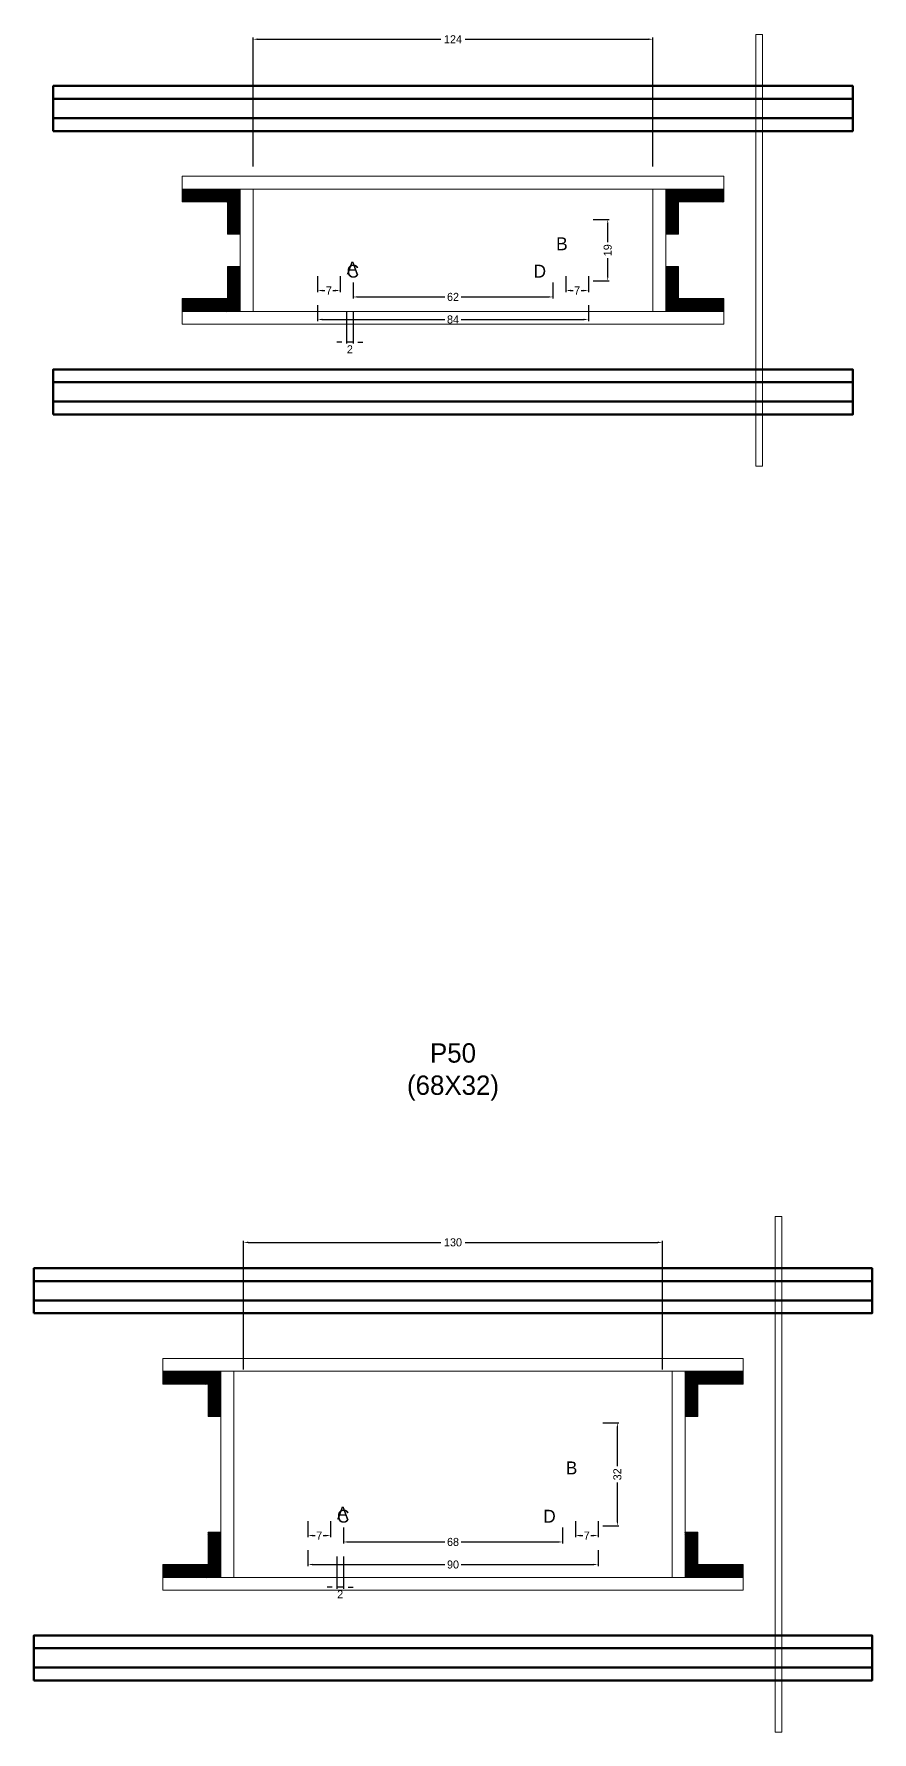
# Model space of a CAD drawing. Header units: centimetres. Extents: x -12000 to 4115, y -10266 to 2668.
# Drawn here: x -130 to 130, y -9060 to -8533 of the extents above; entities that cross this region are included whole.
import ezdxf

# ---------------------------------------------------------------- set-up
doc = ezdxf.new("R2010")
doc.units = ezdxf.units.CM
for name, color, linetype in [('COTA', 241, 'Continuous'), ('GRAVATA', 224, 'Continuous'), ('Hachura', 251, 'Continuous'), ('NOMENCLATURA', 7, 'Continuous'), ('SARRAFO', 251, 'Continuous')]:
    doc.layers.add(name, color=color, linetype=linetype)
doc.dimstyles.new('cotax2', dxfattribs={"dimtxt": 2.5, "dimasz": 1.5, "dimexe": 0.5, "dimexo": 0.5, "dimgap": 0.5, "dimtad": 1, "dimcen": 2.5, "dimazin": 3, "dimtfac": 1, "dimtmove": 0, "dimatfit": 3})

# ---------------------------------------------------------------- blocks, each defined once
blk = doc.blocks.new('_CLOSEDFILLED')
at = {"color": 0, "linetype": 'BYBLOCK'}
blk.add_solid([(-1, 0.16), (0, 0), (-1, -0.16)], dxfattribs=at)
blk = doc.blocks.new('*D612')
for p, q in [((-42, -8617), (-42, -8622)), ((42, -8617), (42, -8622)), ((-40.5, -8621.5), (-2.5, -8621.5)), ((2.5, -8621.5), (40.5, -8621.5))]:
    blk.add_line(p, q)
at = {"layer": 'Defpoints'}
for p in [(-42, -8616.5), (42, -8616.5), (-42, -8621.5)]:
    blk.add_point(p, dxfattribs=at)
at = {"layer": 'COTA', "xscale": 1.5, "yscale": 1.5, "rotation": 180}
blk.add_blockref('_CLOSEDFILLED', (-42, -8621.5), dxfattribs=at)
at = {"layer": 'COTA', "xscale": 1.5, "yscale": 1.5}
blk.add_blockref('_CLOSEDFILLED', (42, -8621.5), dxfattribs=at)
at = {"layer": 'COTA', "insert": (0, -8621.5), "char_height": 2.5, "attachment_point": 5}
blk.add_mtext('84', dxfattribs=at)
blk = doc.blocks.new('*D613')
for p, q in [((-31, -8610), (-31, -8615)), ((31, -8610), (31, -8615)), ((-29.5, -8614.5), (-2.5, -8614.5)), ((2.5, -8614.5), (29.5, -8614.5))]:
    blk.add_line(p, q)
at = {"layer": 'Defpoints'}
for p in [(-31, -8609.5), (31, -8609.5), (-31, -8614.5)]:
    blk.add_point(p, dxfattribs=at)
at = {"layer": 'COTA', "xscale": 1.5, "yscale": 1.5, "rotation": 180}
blk.add_blockref('_CLOSEDFILLED', (-31, -8614.5), dxfattribs=at)
at = {"layer": 'COTA', "xscale": 1.5, "yscale": 1.5}
blk.add_blockref('_CLOSEDFILLED', (31, -8614.5), dxfattribs=at)
at = {"layer": 'COTA', "insert": (0, -8614.5), "char_height": 2.5, "attachment_point": 5}
blk.add_mtext('62', dxfattribs=at)
blk = doc.blocks.new('*D614')
for p, q in [((43.5, -8590.5), (48.5, -8590.5)), ((48, -8597.5), (48, -8592)), ((48, -8608), (48, -8602.5)), ((43.5, -8609.5), (48.5, -8609.5))]:
    blk.add_line(p, q)
at = {"layer": 'Defpoints'}
for p in [(43, -8590.5), (43, -8609.5), (48, -8609.5)]:
    blk.add_point(p, dxfattribs=at)
at = {"layer": 'COTA', "xscale": 1.5, "yscale": 1.5}
for p, rotation in [((48, -8590.5), 90), ((48, -8609.5), 270)]:
    blk.add_blockref('_CLOSEDFILLED', p, dxfattribs=dict(at, rotation=rotation))
at = {"layer": 'COTA', "insert": (48, -8600), "char_height": 2.5, "attachment_point": 5, "rotation": 90}
blk.add_mtext('19', dxfattribs=at)
blk = doc.blocks.new('*D615')
for p, q in [((-42, -8608), (-42, -8613)), ((-35, -8608), (-35, -8613)), ((-40.5, -8612.5), (-39.75, -8612.5)), ((-37.25, -8612.5), (-36.5, -8612.5))]:
    blk.add_line(p, q)
at = {"layer": 'Defpoints'}
for p in [(-42, -8607.5), (-35, -8607.5), (-42, -8612.5)]:
    blk.add_point(p, dxfattribs=at)
at = {"layer": 'COTA', "xscale": 1.5, "yscale": 1.5, "rotation": 180}
blk.add_blockref('_CLOSEDFILLED', (-42, -8612.5), dxfattribs=at)
at = {"layer": 'COTA', "xscale": 1.5, "yscale": 1.5}
blk.add_blockref('_CLOSEDFILLED', (-35, -8612.5), dxfattribs=at)
at = {"layer": 'COTA', "insert": (-38.5, -8612.5), "char_height": 2.5, "attachment_point": 5}
blk.add_mtext('7', dxfattribs=at)
blk = doc.blocks.new('*D616')
for p, q in [((35, -8608), (35, -8613)), ((42, -8608), (42, -8613)), ((36.5, -8612.5), (37.25, -8612.5)), ((39.75, -8612.5), (40.5, -8612.5))]:
    blk.add_line(p, q)
at = {"layer": 'Defpoints'}
for p in [(35, -8607.5), (42, -8607.5), (35, -8612.5)]:
    blk.add_point(p, dxfattribs=at)
at = {"layer": 'COTA', "xscale": 1.5, "yscale": 1.5, "rotation": 180}
blk.add_blockref('_CLOSEDFILLED', (35, -8612.5), dxfattribs=at)
at = {"layer": 'COTA', "xscale": 1.5, "yscale": 1.5}
blk.add_blockref('_CLOSEDFILLED', (42, -8612.5), dxfattribs=at)
at = {"layer": 'COTA', "insert": (38.5, -8612.5), "char_height": 2.5, "attachment_point": 5}
blk.add_mtext('7', dxfattribs=at)
blk = doc.blocks.new('*D617')
for p, q in [((-62, -8574), (-62, -8534)), ((62, -8574), (62, -8534)), ((-60.5, -8534.5), (-3.75, -8534.5)), ((3.75, -8534.5), (60.5, -8534.5))]:
    blk.add_line(p, q)
at = {"layer": 'Defpoints'}
for p in [(-62, -8534.5), (-62, -8574.5), (62, -8574.5)]:
    blk.add_point(p, dxfattribs=at)
at = {"layer": 'COTA', "xscale": 1.5, "yscale": 1.5, "rotation": 180}
blk.add_blockref('_CLOSEDFILLED', (-62, -8534.5), dxfattribs=at)
at = {"layer": 'COTA', "xscale": 1.5, "yscale": 1.5}
blk.add_blockref('_CLOSEDFILLED', (62, -8534.5), dxfattribs=at)
at = {"layer": 'COTA', "insert": (0, -8534.5), "char_height": 2.5, "attachment_point": 5}
blk.add_mtext('124', dxfattribs=at)
blk = doc.blocks.new('*D638')
for p, q in [((-45, -9003.5), (-45, -9008.5)), ((45, -9003.5), (45, -9008.5)), ((-43.5, -9008), (-2.5, -9008)), ((2.5, -9008), (43.5, -9008))]:
    blk.add_line(p, q)
at = {"layer": 'Defpoints'}
for p in [(-45, -9003), (45, -9003), (-45, -9008)]:
    blk.add_point(p, dxfattribs=at)
at = {"layer": 'COTA', "xscale": 1.5, "yscale": 1.5, "rotation": 180}
blk.add_blockref('_CLOSEDFILLED', (-45, -9008), dxfattribs=at)
at = {"layer": 'COTA', "xscale": 1.5, "yscale": 1.5}
blk.add_blockref('_CLOSEDFILLED', (45, -9008), dxfattribs=at)
at = {"layer": 'COTA', "insert": (0, -9008), "char_height": 2.5, "attachment_point": 5}
blk.add_mtext('90', dxfattribs=at)
blk = doc.blocks.new('*D639')
for p, q in [((-34, -8996.5), (-34, -9001.5)), ((34, -8996.5), (34, -9001.5)), ((-32.5, -9001), (-2.5, -9001)), ((2.5, -9001), (32.5, -9001))]:
    blk.add_line(p, q)
at = {"layer": 'Defpoints'}
for p in [(-34, -8996), (34, -8996), (-34, -9001)]:
    blk.add_point(p, dxfattribs=at)
at = {"layer": 'COTA', "xscale": 1.5, "yscale": 1.5, "rotation": 180}
blk.add_blockref('_CLOSEDFILLED', (-34, -9001), dxfattribs=at)
at = {"layer": 'COTA', "xscale": 1.5, "yscale": 1.5}
blk.add_blockref('_CLOSEDFILLED', (34, -9001), dxfattribs=at)
at = {"layer": 'COTA', "insert": (0, -9001), "char_height": 2.5, "attachment_point": 5}
blk.add_mtext('68', dxfattribs=at)
blk = doc.blocks.new('*D640')
for p, q in [((46.5, -8964), (51.5, -8964)), ((51, -8977.5), (51, -8965.5)), ((51, -8994.5), (51, -8982.5)), ((46.5, -8996), (51.5, -8996))]:
    blk.add_line(p, q)
at = {"layer": 'Defpoints'}
for p in [(46, -8964), (46, -8996), (51, -8996)]:
    blk.add_point(p, dxfattribs=at)
at = {"layer": 'COTA', "xscale": 1.5, "yscale": 1.5}
for p, rotation in [((51, -8964), 90), ((51, -8996), 270)]:
    blk.add_blockref('_CLOSEDFILLED', p, dxfattribs=dict(at, rotation=rotation))
at = {"layer": 'COTA', "insert": (51, -8980), "char_height": 2.5, "attachment_point": 5, "rotation": 90}
blk.add_mtext('32', dxfattribs=at)
blk = doc.blocks.new('*D641')
for p, q in [((-45, -8994.5), (-45, -8999.5)), ((-38, -8994.5), (-38, -8999.5)), ((-43.5, -8999), (-42.75, -8999)), ((-40.25, -8999), (-39.5, -8999))]:
    blk.add_line(p, q)
at = {"layer": 'Defpoints'}
for p in [(-45, -8994), (-38, -8994), (-45, -8999)]:
    blk.add_point(p, dxfattribs=at)
at = {"layer": 'COTA', "xscale": 1.5, "yscale": 1.5, "rotation": 180}
blk.add_blockref('_CLOSEDFILLED', (-45, -8999), dxfattribs=at)
at = {"layer": 'COTA', "xscale": 1.5, "yscale": 1.5}
blk.add_blockref('_CLOSEDFILLED', (-38, -8999), dxfattribs=at)
at = {"layer": 'COTA', "insert": (-41.5, -8999), "char_height": 2.5, "attachment_point": 5}
blk.add_mtext('7', dxfattribs=at)
blk = doc.blocks.new('*D642')
for p, q in [((38, -8994.5), (38, -8999.5)), ((45, -8994.5), (45, -8999.5)), ((39.5, -8999), (40.25, -8999)), ((42.75, -8999), (43.5, -8999))]:
    blk.add_line(p, q)
at = {"layer": 'Defpoints'}
for p in [(38, -8994), (45, -8994), (38, -8999)]:
    blk.add_point(p, dxfattribs=at)
at = {"layer": 'COTA', "xscale": 1.5, "yscale": 1.5, "rotation": 180}
blk.add_blockref('_CLOSEDFILLED', (38, -8999), dxfattribs=at)
at = {"layer": 'COTA', "xscale": 1.5, "yscale": 1.5}
blk.add_blockref('_CLOSEDFILLED', (45, -8999), dxfattribs=at)
at = {"layer": 'COTA', "insert": (41.5, -8999), "char_height": 2.5, "attachment_point": 5}
blk.add_mtext('7', dxfattribs=at)
blk = doc.blocks.new('*D643')
for p, q in [((-65, -8947.5), (-65, -8907.5)), ((-63.5, -8908), (-3.75, -8908)), ((3.75, -8908), (63.5, -8908)), ((65, -8947.5), (65, -8907.5))]:
    blk.add_line(p, q)
at = {"layer": 'Defpoints'}
for p in [(-65, -8908), (-65, -8948), (65, -8948)]:
    blk.add_point(p, dxfattribs=at)
at = {"layer": 'COTA', "xscale": 1.5, "yscale": 1.5, "rotation": 180}
blk.add_blockref('_CLOSEDFILLED', (-65, -8908), dxfattribs=at)
at = {"layer": 'COTA', "xscale": 1.5, "yscale": 1.5}
blk.add_blockref('_CLOSEDFILLED', (65, -8908), dxfattribs=at)
at = {"layer": 'COTA', "insert": (0, -8908), "char_height": 2.5, "attachment_point": 5}
blk.add_mtext('130', dxfattribs=at)

msp = doc.modelspace()

# ---------------------------------------------------------------- hatches: boundary and pattern name
at = {"layer": 'SARRAFO'}
h = msp.add_hatch(dxfattribs=at)
h.set_pattern_fill('SOLID', scale=2)
h.paths.add_polyline_path([(-84, -8585), (-70, -8585), (-70, -8581), (-84, -8581)])
h = msp.add_hatch(dxfattribs=at)
h.set_pattern_fill('SOLID', scale=2)
h.paths.add_polyline_path([(-70, -8595), (-66, -8595), (-66, -8581), (-70, -8581)])
h = msp.add_hatch(dxfattribs=at)
h.set_pattern_fill('SOLID', scale=2)
h.paths.add_polyline_path([(66, -8595), (70, -8595), (70, -8581), (66, -8581)])
h = msp.add_hatch(dxfattribs=at)
h.set_pattern_fill('SOLID', scale=2)
h.paths.add_polyline_path([(70, -8585), (84, -8585), (84, -8581), (70, -8581)])
h = msp.add_hatch(dxfattribs=at)
h.set_pattern_fill('SOLID', scale=2)
h.paths.add_polyline_path([(-70, -8619), (-66, -8619), (-66, -8605), (-70, -8605)])
h = msp.add_hatch(dxfattribs=at)
h.set_pattern_fill('SOLID', scale=2)
h.paths.add_polyline_path([(66, -8619), (70, -8619), (70, -8605), (66, -8605)])
h = msp.add_hatch(dxfattribs=at)
h.set_pattern_fill('SOLID', scale=2)
h.paths.add_polyline_path([(-84, -8619), (-70, -8619), (-70, -8615), (-84, -8615)])
h = msp.add_hatch(dxfattribs=at)
h.set_pattern_fill('SOLID', scale=2)
h.paths.add_polyline_path([(70, -8619), (84, -8619), (84, -8615), (70, -8615)])
h = msp.add_hatch(dxfattribs=at)
h.set_pattern_fill('SOLID', scale=2)
h.paths.add_polyline_path([(-90, -8952), (-76, -8952), (-76, -8948), (-90, -8948)])
h = msp.add_hatch(dxfattribs=at)
h.set_pattern_fill('SOLID', scale=2)
h.paths.add_polyline_path([(-76, -8962), (-72, -8962), (-72, -8948), (-76, -8948)])
h = msp.add_hatch(dxfattribs=at)
h.set_pattern_fill('SOLID', scale=2)
h.paths.add_polyline_path([(72, -8962), (76, -8962), (76, -8948), (72, -8948)])
h = msp.add_hatch(dxfattribs=at)
h.set_pattern_fill('SOLID', scale=2)
h.paths.add_polyline_path([(76, -8952), (90, -8952), (90, -8948), (76, -8948)])
h = msp.add_hatch(dxfattribs=at)
h.set_pattern_fill('SOLID', scale=2)
h.paths.add_polyline_path([(-76, -9012), (-72, -9012), (-72, -8998), (-76, -8998)])
h = msp.add_hatch(dxfattribs=at)
h.set_pattern_fill('SOLID', scale=2)
h.paths.add_polyline_path([(72, -9012), (76, -9012), (76, -8998), (72, -8998)])
h = msp.add_hatch(dxfattribs=at)
h.set_pattern_fill('SOLID', scale=2)
h.paths.add_polyline_path([(-90, -9012), (-76, -9012), (-76, -9008), (-90, -9008)])
h = msp.add_hatch(dxfattribs=at)
h.set_pattern_fill('SOLID', scale=2)
h.paths.add_polyline_path([(76, -9012), (90, -9012), (90, -9008), (76, -9008)])

# ---------------------------------------------------------------- linework, layer by layer
at = {"layer": 'GRAVATA', "lineweight": 50}
for points in [[(-124, -8563), (124, -8563), (124, -8549), (-124, -8549)], [(-124, -8559), (124, -8559), (124, -8553), (-124, -8553)], [(-124, -8651), (124, -8651), (124, -8637), (-124, -8637)], [(-124, -8647), (124, -8647), (124, -8641), (-124, -8641)], [(-130, -8930), (130, -8930), (130, -8916), (-130, -8916)], [(-130, -8926), (130, -8926), (130, -8920), (-130, -8920)], [(-130, -9044), (130, -9044), (130, -9030), (-130, -9030)], [(-130, -9040), (130, -9040), (130, -9034), (-130, -9034)]]:
    msp.add_lwpolyline(points, close=True, dxfattribs=at)
at = {"layer": 'Hachura', "lineweight": 13}
for points in [[(94, -8667), (96, -8667), (96, -8533), (94, -8533)], [(100, -9060), (102, -9060), (102, -8900), (100, -8900)]]:
    msp.add_lwpolyline(points, close=True, dxfattribs=at)
at = {"layer": 'Hachura', "lineweight": 18}
for points in [[(-84, -8581), (84, -8581), (84, -8577), (-84, -8577)], [(-66, -8619), (-62, -8619), (-62, -8581), (-66, -8581)], [(62, -8619), (66, -8619), (66, -8581), (62, -8581)], [(-84, -8623), (84, -8623), (84, -8619), (-84, -8619)], [(-90, -8948), (90, -8948), (90, -8944), (-90, -8944)], [(-72, -9012), (-68, -9012), (-68, -8948), (-72, -8948)], [(68, -9012), (72, -9012), (72, -8948), (68, -8948)], [(-90, -9016), (90, -9016), (90, -9012), (-90, -9012)]]:
    msp.add_lwpolyline(points, close=True, dxfattribs=at)
at = {"layer": 'SARRAFO', "lineweight": 13}
for points in [[(-84, -8585), (-70, -8585), (-70, -8581), (-84, -8581)], [(-70, -8595), (-66, -8595), (-66, -8581), (-70, -8581)], [(66, -8595), (70, -8595), (70, -8581), (66, -8581)], [(70, -8585), (84, -8585), (84, -8581), (70, -8581)], [(-70, -8619), (-66, -8619), (-66, -8605), (-70, -8605)], [(66, -8619), (70, -8619), (70, -8605), (66, -8605)], [(-84, -8619), (-70, -8619), (-70, -8615), (-84, -8615)], [(70, -8619), (84, -8619), (84, -8615), (70, -8615)], [(-90, -8952), (-76, -8952), (-76, -8948), (-90, -8948)], [(-76, -8962), (-72, -8962), (-72, -8948), (-76, -8948)], [(72, -8962), (76, -8962), (76, -8948), (72, -8948)], [(76, -8952), (90, -8952), (90, -8948), (76, -8948)], [(-76, -9012), (-72, -9012), (-72, -8998), (-76, -8998)], [(72, -9012), (76, -9012), (76, -8998), (72, -8998)], [(-90, -9012), (-76, -9012), (-76, -9008), (-90, -9008)], [(76, -9012), (90, -9012), (90, -9008), (76, -9008)]]:
    msp.add_lwpolyline(points, close=True, dxfattribs=at)

# ---------------------------------------------------------------- texts
at = {"layer": 'NOMENCLATURA'}
for s, p in [('B', (32, -8600)), ('A', (-33, -8607.5)), ('C', (-33, -8608.5)), ('D', (25, -8608.5)), ('B', (35, -8980)), ('A', (-36, -8994)), ('C', (-36, -8995)), ('D', (28, -8995))]:
    msp.add_text(s, height=4, dxfattribs=at).set_placement(p)
at = {"layer": 'NOMENCLATURA', "insert": (0, -8864), "char_height": 6, "attachment_point": 8}
msp.add_mtext('P50\\P(68X32)', dxfattribs=at)

# ---------------------------------------------------------------- dimensions: what is measured, and where the dimension line sits
at = {"layer": 'COTA'}
for base, p1, p2, picture, middle in [((-62, -8534.5), (-62, -8574.5), (62, -8574.5), '*D617', (0, -8534.5)), ((-42, -8612.5), (-42, -8607.5), (-35, -8607.5), '*D615', (-38.5, -8612.5)), ((35, -8612.5), (35, -8607.5), (42, -8607.5), '*D616', (38.5, -8612.5)), ((-31, -8614.5), (-31, -8609.5), (31, -8609.5), '*D613', (0, -8614.5)), ((-42, -8621.5), (-42, -8616.5), (42, -8616.5), '*D612', (0, -8621.5)), ((-65, -8908), (-65, -8948), (65, -8948), '*D643', (0, -8908)), ((-45, -8999), (-45, -8994), (-38, -8994), '*D641', (-41.5, -8999)), ((-34, -9001), (-34, -8996), (34, -8996), '*D639', (0, -9001)), ((38, -8999), (38, -8994), (45, -8994), '*D642', (41.5, -8999)), ((-45, -9008), (-45, -9003), (45, -9003), '*D638', (0, -9008))]:
    dim = msp.add_linear_dim(base=base, p1=p1, p2=p2, dimstyle='cotax2', dxfattribs=at)
    dim.commit()
    dim.dimension.update_dxf_attribs({"geometry": picture, "text_midpoint": middle})
for base, p1, p2, picture, middle in [((48, -8609.5), (43, -8609.5), (43, -8590.5), '*D614', (48, -8600)), ((51, -8996), (46, -8996), (46, -8964), '*D640', (51, -8980))]:
    dim = msp.add_linear_dim(base=base, p1=p1, p2=p2, angle=90, dimstyle='cotax2', dxfattribs=at)
    dim.commit()
    dim.dimension.update_dxf_attribs({"geometry": picture, "text_midpoint": middle})
for base, p1, p2 in [((-31, -8628.5), (-31, -8618.5), (-33, -8618.5)), ((-34, -9015), (-34, -9005), (-36, -9005))]:
    msp.add_linear_dim(base=base, p1=p1, p2=p2, dimstyle='cotax2', dxfattribs=at).render()

doc.saveas('drawing.dxf')
